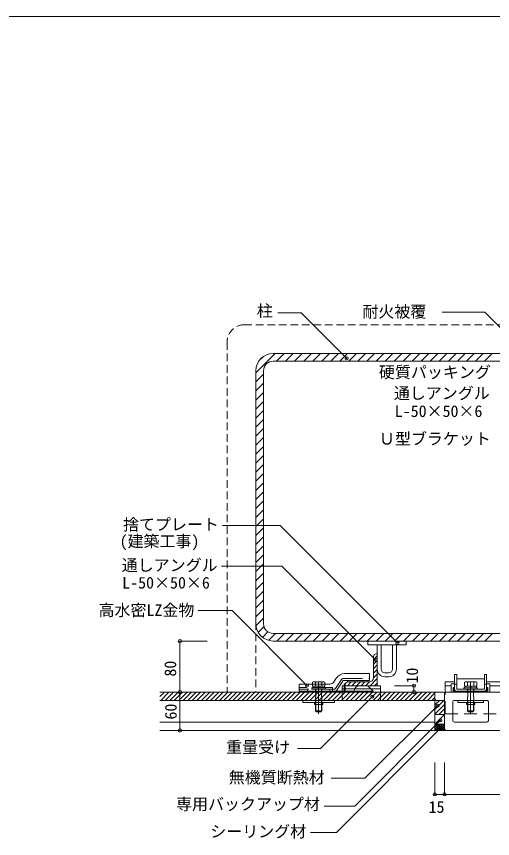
# Model space of a CAD drawing. Units: millimetres, scale not verified. Extents: x -1987 to 1973, y -1442 to 1366.
# Drawn here: x 556 to 1301, y 79 to 1366 of the extents above; entities that cross this region are included whole.
import ezdxf
from ezdxf.enums import TextEntityAlignment as Align

# ---------------------------------------------------------------- set-up
doc = ezdxf.new("R2010")
doc.units = ezdxf.units.MM
doc.header["$LTSCALE"] = 10
doc.header["$PDMODE"] = 32
doc.header["$PDSIZE"] = 5
for name, pattern in [('CHAIN1', [8, 5, -1, 1, -1]), ('DASHED1', [1.8, 1.2, -0.6]), ('DASHED2', [3, 2, -1]), ('DASHED3', [4, 3, -1])]:
    doc.linetypes.add(name, pattern=pattern)
for name, color, linetype, lineweight in [('0-0_メ__ス', 2, 'Continuous', 18), ('0-1_躯体', 7, 'Continuous', 18), ('0-2_金物', 2, 'Continuous', 18), ('0-3_鋼材', 3, 'Continuous', 18), ('0-4_その他部材', 7, 'Continuous', 18), ('0-9_部材名__寸法', 7, 'Continuous', 18), ('A-0', 6, 'Continuous', 18)]:
    doc.layers.add(name, color=color, linetype=linetype, lineweight=lineweight)
doc.styles.add('ＭＳ ゴシック', font='')
doc.styles.get('ＭＳ ゴシック').set_extended_font_data('MS Gothic')

msp = doc.modelspace()

# ---------------------------------------------------------------- linework, layer by layer
at = {"layer": '0-0_メ__ス'}
for p, q in [((780.49, 307.97), (1210.49, 307.97)), ((1227.5, 307.97), (1225.5, 305.97)), ((1225.5, 249.97), (1225.5, 305.9)), ((1227.5, 307.97), (1450.49, 307.97)), ((780.49, 294.97), (1210.49, 294.97)), ((1238.49, 263.97), (1238.49, 291.97)), ((1241.5, 294.97), (1291.5, 294.97)), ((1294.49, 263.97), (1294.49, 291.97)), ((780.49, 260.97), (1210.49, 260.97)), ((1241.5, 260.97), (1291.5, 260.97)), ((1225.5, 249.97), (1227.5, 247.97)), ((1227.5, 247.97), (1510.5, 247.97))]:
    msp.add_line(p, q, dxfattribs=at)
msp.add_lwpolyline([(780.49, 247.97), (1210.49, 247.97), (1210.49, 307.97)], dxfattribs=at)
for centre, start, end in [((1241.5, 291.97), 90, 180), ((1291.5, 291.97), 0, 90), ((1241.5, 263.97), 180, 270), ((1291.5, 263.97), 270, 0)]:
    msp.add_arc(centre, 3, start, end, dxfattribs=at)
at = {"layer": '0-1_躯体'}
for p, q in [((930.49, 807.65), (960.81, 837.97)), ((962.95, 825.97), (974.95, 837.97)), ((977.1, 825.97), (989.1, 837.97)), ((991.24, 825.97), (1003.24, 837.97)), ((1005.38, 825.97), (1017.38, 837.97)), ((1019.52, 825.97), (1031.52, 837.97)), ((1033.66, 825.97), (1045.66, 837.97)), ((1047.81, 825.97), (1059.81, 837.97)), ((1061.95, 825.97), (1073.95, 837.97)), ((1076.09, 825.97), (1088.09, 837.97)), ((1090.23, 825.97), (1102.23, 837.97)), ((1104.37, 825.97), (1116.37, 837.97)), ((1118.52, 825.97), (1130.52, 837.97)), ((1132.66, 825.97), (1144.66, 837.97)), ((1146.8, 825.97), (1158.8, 837.97)), ((1160.94, 825.97), (1172.94, 837.97)), ((1175.08, 825.97), (1187.08, 837.97)), ((1189.23, 825.97), (1201.23, 837.97)), ((1203.37, 825.97), (1215.37, 837.97)), ((1217.51, 825.97), (1229.51, 837.97)), ((1231.65, 825.97), (1243.65, 837.97)), ((1245.8, 825.97), (1257.8, 837.97)), ((1259.94, 825.97), (1271.94, 837.97)), ((1274.08, 825.97), (1286.08, 837.97)), ((1288.22, 825.97), (1300.22, 837.97)), ((935.97, 827.27), (941.19, 832.49)), ((930.49, 793.51), (942.49, 805.51)), ((930.49, 779.37), (942.49, 791.37)), ((930.49, 765.22), (942.49, 777.22)), ((930.49, 751.08), (942.49, 763.08)), ((930.49, 736.94), (942.49, 748.94)), ((930.49, 722.8), (942.49, 734.8)), ((930.49, 708.66), (942.49, 720.66)), ((930.49, 694.51), (942.49, 706.51)), ((930.49, 680.37), (942.49, 692.37)), ((930.49, 666.23), (942.49, 678.23)), ((930.49, 652.09), (942.49, 664.09)), ((930.49, 637.94), (942.49, 649.94)), ((930.49, 623.8), (942.49, 635.8)), ((930.49, 609.66), (942.49, 621.66)), ((930.49, 595.52), (942.49, 607.52)), ((930.49, 581.38), (942.49, 593.38)), ((930.49, 567.23), (942.49, 579.23)), ((930.49, 553.09), (942.49, 565.09)), ((930.49, 538.95), (942.49, 550.95)), ((930.49, 524.81), (942.49, 536.81)), ((930.49, 510.67), (942.49, 522.67)), ((930.49, 496.52), (942.49, 508.52)), ((930.49, 482.38), (942.49, 494.38)), ((930.49, 468.24), (942.49, 480.24)), ((930.49, 454.1), (942.49, 466.1)), ((930.49, 439.95), (942.49, 451.95)), ((930.49, 425.81), (942.49, 437.81)), ((930.68, 411.85), (942.49, 423.67)), ((934.23, 401.26), (943.25, 410.28)), ((940.83, 393.72), (949.43, 402.32)), ((950.22, 388.97), (961.22, 399.97)), ((963.36, 387.97), (975.36, 399.97)), ((977.5, 387.97), (989.5, 399.97)), ((991.64, 387.97), (1003.64, 399.97)), ((1005.79, 387.97), (1017.79, 399.97)), ((1019.93, 387.97), (1031.93, 399.97)), ((1034.07, 387.97), (1046.07, 399.97)), ((1048.21, 387.97), (1060.21, 399.97)), ((1062.35, 387.97), (1074.35, 399.97)), ((1076.5, 387.97), (1088.5, 399.97)), ((1090.64, 387.97), (1102.64, 399.97)), ((1104.78, 387.97), (1116.78, 399.97)), ((1118.92, 387.97), (1130.92, 399.97)), ((1133.06, 387.97), (1145.06, 399.97)), ((1147.21, 387.97), (1159.21, 399.97)), ((1161.35, 387.97), (1173.35, 399.97)), ((1175.49, 387.97), (1187.49, 399.97)), ((1189.63, 387.97), (1201.63, 399.97)), ((1203.78, 387.97), (1215.78, 399.97)), ((1217.92, 387.97), (1229.92, 399.97)), ((1232.06, 387.97), (1244.06, 399.97)), ((1246.2, 387.97), (1258.2, 399.97)), ((1260.34, 387.97), (1272.34, 399.97)), ((1274.49, 387.97), (1286.49, 399.97)), ((1288.63, 387.97), (1300.63, 399.97))]:
    msp.add_line(p, q, dxfattribs=at)
at = {"layer": '0-1_躯体', "color": 3}
for p, q in [((1353.49, 837.97), (957.49, 837.97)), ((1353.49, 825.97), (957.49, 825.97)), ((930.49, 414.97), (930.49, 810.97)), ((942.49, 414.97), (942.49, 810.97)), ((957.49, 399.97), (1353.49, 399.97)), ((957.49, 387.97), (1353.49, 387.97)), ((1105.49, 387.97), (1165.5, 387.97))]:
    msp.add_line(p, q, dxfattribs=at)
for centre, radius, start, end in [((957.49, 810.97), 27, 90, 180), ((957.49, 810.97), 15, 90, 180), ((957.49, 414.97), 27, 180, 270), ((957.49, 414.97), 15, 180, 270)]:
    msp.add_arc(centre, radius, start, end, dxfattribs=at)
at = {"layer": '0-2_金物'}
for p, q in [((1069.37, 336.97), (1108.29, 336.97)), ((1241.5, 312.77), (1241.5, 335.57)), ((1241.5, 335.57), (1244.7, 335.57)), ((1244.7, 335.57), (1244.7, 312.77)), ((1288.3, 335.57), (1288.3, 312.77)), ((1288.3, 335.57), (1291.5, 335.57)), ((1291.5, 312.77), (1291.5, 335.57)), ((1020.55, 324.27), (1018.98, 323.36)), ((1018.98, 323.36), (1018.98, 320.57)), ((1023.89, 323.44), (1020.55, 324.27)), ((1020.55, 324.27), (1037.04, 324.27)), ((1023.89, 323.44), (1023.89, 320.57)), ((1033.7, 323.44), (1037.04, 324.27)), ((1033.7, 323.44), (1033.7, 320.57)), ((1037.04, 324.27), (1038.61, 323.36)), ((1038.61, 323.36), (1038.61, 320.57)), ((1056.89, 330.29), (1052.78, 324.13)), ((1057.19, 310.9), (1067.23, 325.97)), ((1075.29, 323.97), (1096.29, 323.97)), ((1288.3, 328.97), (1244.7, 328.97)), ((1258.25, 324.27), (1256.68, 323.36)), ((1256.68, 323.36), (1256.68, 317.27)), ((1261.59, 323.44), (1258.25, 324.27)), ((1274.74, 324.27), (1258.25, 324.27)), ((1261.59, 323.44), (1261.59, 317.27)), ((1271.4, 323.44), (1274.74, 324.27)), ((1271.4, 323.44), (1271.4, 317.27)), ((1046.13, 320.57), (998.29, 320.57)), ((998.29, 320.57), (998.29, 309.57)), ((998.29, 314.97), (998.29, 307.97)), ((1054.69, 309.57), (998.29, 309.57)), ((1068.69, 309.57), (1050.29, 309.57)), ((1068.69, 320.97), (1068.69, 307.97)), ((1070.29, 320.97), (1068.69, 320.97)), ((1070.29, 320.97), (1070.29, 307.97)), ((1114.3, 309.57), (1070.29, 309.57)), ((1092.69, 317.97), (1105.89, 317.97)), ((1114.3, 309.57), (1105.89, 317.97)), ((1114.3, 309.57), (1114.3, 307.97)), ((1236.25, 320.97), (1236.25, 307.97)), ((1241.5, 320.97), (1236.25, 320.97)), ((1239.4, 314.97), (1239.4, 307.97)), ((1241, 314.97), (1239.4, 314.97)), ((1241, 314.97), (1241, 309.57)), ((1292, 309.57), (1241, 309.57)), ((1241.5, 320.57), (1244.7, 320.57)), ((1244.7, 312.77), (1288.3, 312.77)), ((1288.3, 309.57), (1244.7, 309.57)), ((1256, 314.77), (1256, 312.77)), ((1276.99, 314.77), (1256, 314.77)), ((1276.99, 312.77), (1256, 312.77)), ((1276.31, 317.27), (1256.68, 317.27)), ((1257.3, 317.27), (1257.3, 314.77)), ((1275.69, 317.27), (1257.3, 317.27)), ((1266.3, 317.27), (1266.3, 314.77)), ((1266.7, 317.27), (1266.7, 314.77)), ((1275.69, 317.27), (1275.69, 314.77)), ((1276.99, 314.77), (1276.99, 312.77)), ((1288.3, 320.57), (1291.5, 320.57)), ((1296.75, 320.97), (1291.5, 320.97)), ((1292, 314.97), (1292, 309.57)), ((1293.6, 314.97), (1292, 314.97)), ((1293.6, 314.97), (1293.6, 307.97)), ((1296.75, 320.97), (1296.75, 307.97)), ((1114.3, 307.97), (998.29, 307.97)), ((1296.75, 307.97), (1236.25, 307.97)), ((1293.6, 307.97), (1239.4, 307.97)), ((1053.8, 294.97), (1003.79, 294.97)), ((1003.79, 294.97), (1003.79, 291.77)), ((1053.8, 291.77), (1003.79, 291.77)), ((1022.29, 291.77), (1022.29, 288.77)), ((1035.29, 288.77), (1022.29, 288.77)), ((1023.79, 278.77), (1023.79, 288.77)), ((1024.49, 288.77), (1024.49, 278.07)), ((1033.09, 288.77), (1033.09, 278.07)), ((1033.79, 278.77), (1033.79, 288.77)), ((1035.29, 291.77), (1035.29, 288.77)), ((1053.8, 294.97), (1053.8, 291.77)), ((1246.5, 294.97), (1246.5, 291.77)), ((1246.5, 294.97), (1286.5, 294.97)), ((1246.5, 291.77), (1286.5, 291.77)), ((1260, 291.77), (1260, 288.77)), ((1260, 288.77), (1273, 288.77)), ((1261.5, 278.77), (1261.5, 288.77)), ((1262.2, 288.77), (1262.2, 278.07)), ((1270.8, 288.77), (1270.8, 278.07)), ((1271.5, 278.77), (1271.5, 288.77)), ((1273, 291.77), (1273, 288.77)), ((1286.5, 294.97), (1286.5, 291.77)), ((1023.79, 278.77), (1033.79, 278.77)), ((1025.29, 277.27), (1023.79, 278.77)), ((1025.29, 277.27), (1032.29, 277.27)), ((1032.29, 277.27), (1033.79, 278.77)), ((1271.5, 278.77), (1261.5, 278.77)), ((1263, 277.27), (1261.5, 278.77)), ((1270, 277.27), (1263, 277.27)), ((1270, 277.27), (1271.5, 278.77))]:
    msp.add_line(p, q, dxfattribs=at)
at = {"layer": '0-2_金物', "linetype": 'CHAIN1'}
for p, q in [((1028.79, 273.78), (1028.79, 329.02)), ((1266.5, 273.78), (1266.5, 329.02))]:
    msp.add_line(p, q, dxfattribs=at)
at = {"layer": '0-2_金物', "linetype": 'DASHED3'}
for p, q in [((1064.62, 327.83), (1055.18, 313.66)), ((1067.12, 329.17), (1108.29, 329.17)), ((1050.29, 314.97), (998.29, 314.97)), ((1053.51, 312.77), (998.29, 312.77)), ((1046.29, 309.57), (998.29, 309.57)), ((1011.29, 312.77), (1011.29, 309.57)), ((1011.29, 309.57), (1011.29, 307.97)), ((1018.3, 314.77), (1018.3, 312.77)), ((1018.3, 314.77), (1039.29, 314.77)), ((1018.3, 312.77), (1039.29, 312.77)), ((1018.98, 320.57), (1018.98, 317.27)), ((1018.98, 317.27), (1038.61, 317.27)), ((1019.6, 317.27), (1019.6, 314.77)), ((1019.6, 317.27), (1037.99, 317.27)), ((1023.89, 320.57), (1023.89, 317.27)), ((1028.59, 317.27), (1028.59, 314.77)), ((1028.99, 317.27), (1028.99, 314.77)), ((1033.7, 320.57), (1033.7, 317.27)), ((1037.99, 317.27), (1037.99, 314.77)), ((1038.61, 320.57), (1038.61, 317.27)), ((1039.29, 314.77), (1039.29, 312.77)), ((1046.29, 312.77), (1046.29, 309.57)), ((1046.29, 309.57), (1046.29, 307.97)), ((1050.29, 309.57), (1046.29, 309.57)), ((1050.29, 314.97), (1050.29, 307.97))]:
    msp.add_line(p, q, dxfattribs=at)
at = {"layer": '0-2_金物', "linetype": 'DASHED1'}
for p, q in [((1023.79, 288.77), (1023.79, 312.77)), ((1024.49, 312.77), (1024.49, 288.77)), ((1033.09, 312.77), (1033.09, 288.77)), ((1033.79, 288.77), (1033.79, 312.77)), ((1261.5, 288.77), (1261.5, 312.77)), ((1262.2, 312.77), (1262.2, 288.77)), ((1270.8, 312.77), (1270.8, 288.77)), ((1271.5, 288.77), (1271.5, 312.77))]:
    msp.add_line(p, q, dxfattribs=at)
at = {"layer": '0-2_金物'}
for points in [[(1108.29, 336.97), (1108.29, 325.97), (1067.23, 325.97)], [(1274.74, 324.27), (1276.31, 323.36), (1276.31, 317.27)]]:
    msp.add_lwpolyline(points, dxfattribs=at)
for centre, radius, start, end in [((1069.37, 321.97), 15, 90, 146.30992), ((1028.79, 309.27), 15, 70.90288, 109.09647), ((1046.13, 328.57), 8, 270, 326.30992), ((1075.29, 325.97), 2, 180, 270), ((1096.29, 325.97), 2, 270, 0), ((1266.5, 309.27), 15, 70.90353, 109.09712), ((1054.69, 312.57), 3, 270, 326.30992), ((1092.69, 309.57), 8.4, 90, 180), ((1244.7, 312.77), 3.2, 180, 270), ((1288.3, 312.77), 3.2, 270, 0)]:
    msp.add_arc(centre, radius, start, end, dxfattribs=at)
at = {"layer": '0-2_金物', "linetype": 'DASHED3'}
for centre, radius, start, end in [((1067.12, 326.17), 3, 90, 146.30992), ((1053.51, 314.77), 2, 270, 326.30992)]:
    msp.add_arc(centre, radius, start, end, dxfattribs=at)
at = {"layer": '0-3_鋼材'}
for p, q in [((1165.5, 381.97), (1165.5, 387.97)), ((1120.5, 343.97), (1120.5, 381.97)), ((1126.49, 343.97), (1126.49, 381.97)), ((1144.49, 343.97), (1144.49, 381.97)), ((1150.5, 343.97), (1150.5, 381.97)), ((1114.49, 330.47), (1114.49, 363.47)), ((1118.99, 367.97), (1120.5, 367.97)), ((1120.5, 317.97), (1120.5, 367.97)), ((1132.49, 337.97), (1138.49, 337.97)), ((1107.99, 323.97), (1074.99, 323.97)), ((1138.49, 331.97), (1132.49, 331.97)), ((1226.49, 306.97), (1226.49, 323.97)), ((1226.49, 323.97), (1241.5, 323.97)), ((1291.5, 323.97), (1438.99, 323.97)), ((1070.49, 319.47), (1070.49, 317.97)), ((1070.49, 317.97), (1120.5, 317.97)), ((1226.49, 317.97), (1236.25, 317.97)), ((1296.75, 317.97), (1438.99, 317.97))]:
    msp.add_line(p, q, dxfattribs=at)
at = {"layer": '0-3_鋼材', "color": 7}
for p, q in [((1114.49, 358.61), (1120.5, 364.61)), ((1114.49, 351.54), (1120.5, 357.54)), ((1114.49, 344.47), (1120.5, 350.47)), ((1114.49, 337.4), (1120.5, 343.4)), ((1114.49, 330.33), (1120.5, 336.33)), ((1073.85, 317.97), (1079.85, 323.97)), ((1080.92, 317.97), (1086.92, 323.97)), ((1087.99, 317.97), (1093.99, 323.97)), ((1095.06, 317.97), (1101.06, 323.97)), ((1102.13, 317.97), (1108.13, 323.97)), ((1109.2, 317.97), (1120.5, 329.26)), ((1116.27, 317.97), (1120.5, 322.19)), ((1065.49, 317.97), (1065.49, 307.97)), ((1065.49, 312.97), (1125.49, 312.97))]:
    msp.add_line(p, q, dxfattribs=at)
at = {"layer": '0-3_鋼材', "color": 7, "linetype": 'DASHED2'}
for p, q in [((1065.49, 307.97), (1065.49, 294.97)), ((1125.49, 307.97), (1125.49, 294.97)), ((1065.49, 294.97), (1125.49, 294.97))]:
    msp.add_line(p, q, dxfattribs=at)
at = {"layer": '0-3_鋼材', "linetype": 'DASHED2'}
msp.add_line((1226.49, 273.97), (1226.49, 306.97), dxfattribs=at)
at = {"layer": '0-3_鋼材'}
msp.add_lwpolyline([(1165.5, 381.97), (1105.49, 381.97), (1105.49, 387.97)], dxfattribs=at)
at = {"layer": '0-3_鋼材', "color": 7}
msp.add_lwpolyline([(1065.49, 317.97), (1125.49, 317.97), (1125.49, 307.97)], dxfattribs=at)
at = {"layer": '0-3_鋼材', "linetype": 'DASHED2'}
msp.add_lwpolyline([(1226.49, 273.97), (1438.99, 273.97), (1438.99, 307.97)], dxfattribs=at)
at = {"layer": '0-3_鋼材'}
for centre, radius, start, end in [((1118.99, 363.47), 4.5, 90, 180), ((1132.49, 343.97), 12, 180, 270), ((1132.49, 343.97), 6, 180, 270), ((1138.49, 343.97), 6, 270, 0), ((1138.49, 343.97), 12, 270, 0), ((1074.99, 319.47), 4.5, 90, 180), ((1107.99, 330.47), 6.5, 270, 0)]:
    msp.add_arc(centre, radius, start, end, dxfattribs=at)
at = {"layer": '0-4_その他部材', "linetype": 'DASHED1'}
for p, q in [((912.49, 882.97), (1460.49, 882.97)), ((885.49, 855.97), (885.49, 307.97)), ((930.49, 435.61), (930.49, 307.97))]:
    msp.add_line(p, q, dxfattribs=at)
at = {"layer": '0-4_その他部材'}
for p, q in [((787.57, 307.97), (780.49, 300.9)), ((794.64, 307.97), (781.64, 294.97)), ((801.71, 307.97), (788.71, 294.97)), ((808.78, 307.97), (795.78, 294.97)), ((815.85, 307.97), (802.85, 294.97)), ((822.92, 307.97), (809.92, 294.97)), ((829.99, 307.96), (816.99, 294.97)), ((837.06, 307.96), (824.06, 294.97)), ((844.13, 307.97), (831.13, 294.97)), ((851.21, 307.97), (838.2, 294.97)), ((858.28, 307.97), (845.28, 294.97)), ((865.35, 307.97), (852.35, 294.97)), ((872.42, 307.97), (859.42, 294.97)), ((879.49, 307.97), (866.49, 294.97)), ((886.56, 307.97), (873.56, 294.97)), ((893.63, 307.97), (880.63, 294.97)), ((900.7, 307.97), (887.7, 294.97)), ((907.77, 307.97), (894.77, 294.97)), ((914.84, 307.97), (901.84, 294.97)), ((921.92, 307.97), (908.91, 294.97)), ((928.99, 307.97), (915.99, 294.97)), ((936.06, 307.97), (923.06, 294.97)), ((943.13, 307.97), (930.13, 294.97)), ((950.2, 307.97), (937.2, 294.97)), ((957.27, 307.97), (944.27, 294.97)), ((964.34, 307.97), (951.34, 294.97)), ((971.41, 307.97), (958.41, 294.97)), ((978.48, 307.97), (965.48, 294.97)), ((985.56, 307.97), (972.55, 294.97)), ((992.63, 307.97), (979.63, 294.97)), ((999.7, 307.97), (986.7, 294.97)), ((1006.77, 307.97), (993.77, 294.97)), ((1013.84, 307.97), (1000.84, 294.97)), ((1020.91, 307.97), (1007.91, 294.97)), ((1027.98, 307.97), (1014.98, 294.97)), ((1035.05, 307.97), (1022.05, 294.97)), ((1042.12, 307.97), (1029.12, 294.97)), ((1049.2, 307.97), (1036.19, 294.97)), ((1056.27, 307.97), (1043.27, 294.97)), ((1063.34, 307.97), (1050.34, 294.97)), ((1070.41, 307.97), (1057.41, 294.97)), ((1077.48, 307.97), (1064.48, 294.97)), ((1084.55, 307.97), (1071.55, 294.97)), ((1091.62, 307.97), (1078.62, 294.97)), ((1098.69, 307.96), (1085.69, 294.97)), ((1105.76, 307.96), (1092.76, 294.97)), ((1112.83, 307.97), (1099.83, 294.97)), ((1119.91, 307.97), (1106.9, 294.97)), ((1126.98, 307.97), (1113.98, 294.97)), ((1134.05, 307.97), (1121.05, 294.97)), ((1141.12, 307.97), (1128.12, 294.97)), ((1148.19, 307.97), (1135.19, 294.97)), ((1155.26, 307.97), (1142.26, 294.97)), ((1162.33, 307.97), (1149.33, 294.97)), ((1169.4, 307.97), (1156.4, 294.97)), ((1176.47, 307.97), (1163.47, 294.97)), ((1183.55, 307.97), (1170.54, 294.97)), ((1190.62, 307.97), (1177.62, 294.97)), ((1197.69, 307.97), (1184.69, 294.97)), ((1204.76, 307.97), (1191.76, 294.97)), ((1210.49, 306.63), (1198.83, 294.97)), ((1210.49, 299.56), (1205.9, 294.97)), ((1223.49, 307.97), (1212.49, 307.97)), ((1225.49, 296.97), (1225.49, 305.97)), ((1225.5, 300.42), (1225.49, 300.42)), ((1210.49, 287.84), (1217.62, 294.97)), ((1210.49, 280.77), (1224.69, 294.97)), ((1210.49, 294.97), (1210.49, 257.97)), ((1210.49, 294.97), (1225.5, 294.97)), ((1210.49, 273.7), (1225.5, 288.7)), ((1213.5, 294.97), (1223.49, 294.97)), ((1210.49, 272.97), (1225.5, 272.97)), ((1216.84, 272.97), (1225.5, 281.62)), ((1225.5, 267.97), (1225.5, 277.97)), ((1210.49, 257.97), (1225.5, 257.97)), ((1210.49, 257.97), (1210.49, 247.97)), ((1210.49, 247.97), (1227.5, 247.97))]:
    msp.add_line(p, q, dxfattribs=at)
at = {"layer": '0-4_その他部材', "color": 2}
for p, q in [((1210.49, 305.97), (1210.49, 297.97)), ((1225.49, 305.97), (1225.49, 304.04))]:
    msp.add_line(p, q, dxfattribs=at)
at = {"layer": '0-4_その他部材', "lineweight": 9}
msp.add_line((1210.49, 257.97), (1225.5, 272.97), dxfattribs=at)
at = {"layer": '0-4_その他部材', "color": 4}
for p, q in [((1210.49, 248.95), (1219.51, 257.97)), ((1210.49, 252.48), (1215.98, 257.97)), ((1210.49, 256.02), (1212.44, 257.97)), ((1211.37, 257.97), (1221.37, 247.97)), ((1213.05, 247.97), (1223.05, 257.97)), ((1214.9, 257.97), (1224.9, 247.97)), ((1218.44, 257.97), (1225.5, 250.91)), ((1221.97, 257.97), (1225.5, 254.45)), ((1210.49, 255.3), (1217.83, 247.97)), ((1210.49, 251.77), (1214.3, 247.97)), ((1210.49, 248.23), (1210.76, 247.97)), ((1216.59, 247.97), (1225.5, 256.88)), ((1220.12, 247.97), (1225.5, 253.34)), ((1223.66, 247.97), (1225.58, 249.89)), ((1227.19, 247.97), (1227.34, 248.12))]:
    msp.add_line(p, q, dxfattribs=at)
at = {"layer": '0-4_その他部材'}
for points in [[(1210.49, 297.97), (1210.49, 303.43), (1210.49, 305.97)], [(1225.5, 249.97), (1225.5, 257.97), (1225.5, 267.97), (1225.5, 294.97)]]:
    msp.add_lwpolyline(points, dxfattribs=at)
at = {"layer": '0-4_その他部材', "linetype": 'DASHED1'}
msp.add_arc((912.49, 855.97), 27, 90, 180, dxfattribs=at)
at = {"layer": '0-4_その他部材'}
for centre, radius, start, end in [((1212.49, 305.97), 2, 131.09136, 180), ((1213.5, 297.97), 3, 180, 270), ((1212.49, 305.97), 2, 90, 131.09136), ((1223.49, 305.97), 2, 0, 90), ((1223.49, 296.97), 2, 270, 0)]:
    msp.add_arc(centre, radius, start, end, dxfattribs=at)
at = {"layer": '0-4_その他部材', "color": 2}
msp.add_arc((1213.5, 297.97), 3, 180, 270, dxfattribs=at)
at = {"layer": '0-9_部材名__寸法'}
for p, q in [((1001.36, 901.77), (965.08, 901.77)), ((1072.69, 830.43), (1001.36, 901.77)), ((968.41, 568.59), (878.54, 568.59)), ((1152, 384.99), (968.39, 568.61)), ((971.18, 505.2), (876.86, 505.2)), ((1117.91, 358.47), (971.18, 505.2)), ((893.33, 435.61), (840.5, 435.61)), ((1010.49, 318.45), (893.33, 435.61)), ((811.7, 387.97), (854.49, 387.97)), ((811.7, 387.97), (811.7, 247.97)), ((1147.2, 317.97), (1177.83, 317.97)), ((1177.83, 317.97), (1177.83, 307.97)), ((1112.83, 300.92), (1031.89, 219.98)), ((1214.81, 286.67), (1101.22, 173.09)), ((1219.06, 263.76), (1085.53, 129.55)), ((1219.28, 251.42), (1056.55, 88.06)), ((1031.89, 219.98), (995.6, 219.98)), ((1210.49, 197.97), (1210.49, 147.97)), ((1225.5, 197.97), (1225.5, 147.97)), ((1101.22, 173.09), (1048.48, 173.09)), ((1210.49, 147.97), (1520.49, 147.97)), ((1085.53, 129.55), (1037.57, 129.55)), ((1056.55, 88.06), (1016.18, 88.06))]:
    msp.add_line(p, q, dxfattribs=at)
msp.add_lwpolyline([(1317.28, 874.16), (1288.72, 902.72), (1222.21, 902.72)], dxfattribs=at)
for p in [(1072.69, 830.43), (811.7, 387.97), (1152, 384.99), (1117.91, 358.47), (811.7, 307.97), (1010.49, 318.45), (1177.83, 317.97), (1177.83, 307.97), (1112.83, 300.92), (1214.81, 286.67), (1219.06, 263.76), (811.7, 247.97), (1219.28, 251.42), (1210.49, 147.97), (1225.5, 147.97)]:
    msp.add_point(p, dxfattribs=at)
at = {"layer": 'A-0'}
msp.add_line((-1987.16, 1365.6), (1973.48, 1365.6), dxfattribs=at)

# ---------------------------------------------------------------- texts
at = {"layer": '0-9_部材名__寸法', "style": 'ＭＳ ゴシック'}
for s, p in [('柱', (931.91, 890.28)), ('耐火被覆', (1097.22, 888.83)), ('硬質パッキング', (1123.11, 794.12)), ('通しアングル', (1146.42, 761.2)), ('L-50×50×6', (1147.79, 733.09)), ('Ｕ型ブラケット', (1123.11, 689.9)), ('捨てプレート', (722.77, 555.77)), ('(建築工事)', (717.31, 529.51)), ('通しアングル', (720.72, 492)), ('L-50×50×6', (721.4, 464.58)), ('高水密LZ金物', (684.38, 421.72)), ('重量受け', (884.07, 207.12)), ('無機質断熱材', (888.19, 159.81)), ('専用バックアップ材', (805.68, 118.07)), ('15', (1200.72, 113.48)), ('シーリング材', (859.23, 75.23))]:
    msp.add_text(s, height=18.33, dxfattribs=at).set_placement(p, align=Align.BOTTOM_LEFT)
for s, p in [('80', (811.3, 332.24)), ('10', (1189.74, 321.43)), ('60', (812.1, 265.03))]:
    msp.add_text(s, height=18.33, rotation=90, dxfattribs=at).set_placement(p, align=Align.BOTTOM_LEFT)

doc.saveas('drawing.dxf')
